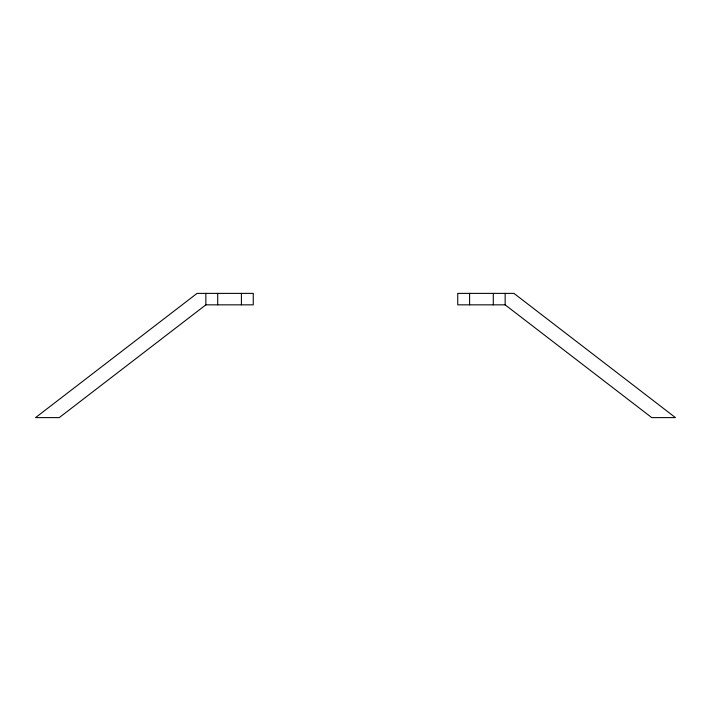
<?xml version="1.0" encoding="UTF-8"?>
<svg xmlns="http://www.w3.org/2000/svg" width="711" height="711" viewBox="0 0 711 711"><rect width="100%" height="100%" fill="white"/><g stroke="black" fill="none" stroke-linecap="round" stroke-linejoin="round"><path stroke-width="1.07" d="M205.852 304.841L59.253 417.615L35.55 417.615L197.045 293.385L253.258 293.385L253.258 304.841L205.852 304.841L205.852 293.385M505.148 304.841L457.742 304.841L457.742 293.385L513.955 293.385L675.45 417.615L651.747 417.615L505.148 304.841L505.148 293.385M493.292 293.385L493.292 304.841M469.598 293.385L469.598 304.841M241.402 293.385L241.402 304.841M217.708 293.385L217.708 304.841"/></g></svg>
